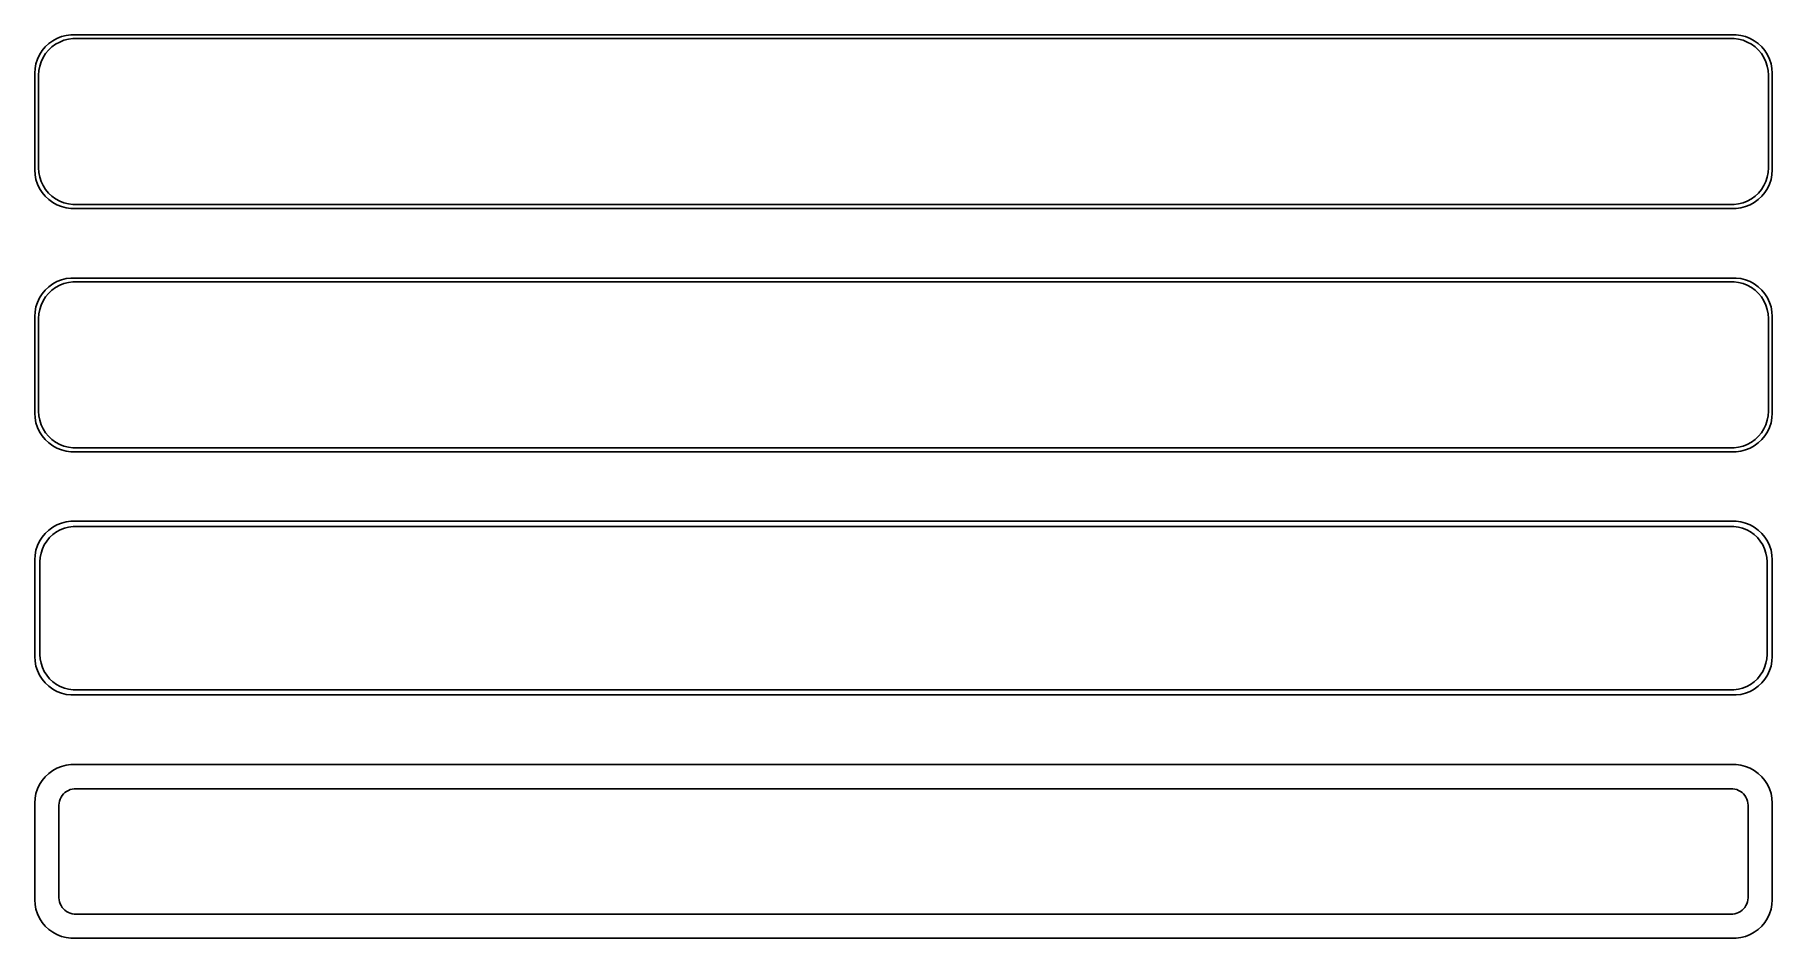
# Model space of a CAD drawing. Header units: metres. Extents: x -112 to 112, y 115 to 232.
import ezdxf

# ---------------------------------------------------------------- set-up
doc = ezdxf.new("R2010")
doc.units = ezdxf.units.M

msp = doc.modelspace()

# ---------------------------------------------------------------- linework, layer by layer
for p, q in [((-111.545, 229.689), (-111.882, 229.159)), ((-111.145, 230.173), (-111.545, 229.689)), ((-110.687, 230.603), (-111.145, 230.173)), ((-111.093, 229.292), (-110.713, 229.752)), ((-110.713, 229.752), (-110.278, 230.16)), ((-110.179, 230.972), (-110.687, 230.603)), ((-110.278, 230.16), (-109.795, 230.511)), ((-109.629, 231.274), (-110.179, 230.972)), ((-109.795, 230.511), (-109.272, 230.798)), ((-109.045, 231.505), (-109.629, 231.274)), ((-109.272, 230.798), (-108.718, 231.018)), ((-108.437, 231.661), (-109.045, 231.505)), ((-108.718, 231.018), (-108.14, 231.166)), ((-107.814, 231.74), (-108.437, 231.661)), ((-108.14, 231.166), (-107.548, 231.241)), ((107.814, 231.74), (-107.814, 231.74)), ((-107.548, 231.241), (107.548, 231.241)), ((107.548, 231.241), (108.14, 231.166)), ((108.437, 231.661), (107.814, 231.74)), ((108.14, 231.166), (108.718, 231.018)), ((109.045, 231.505), (108.437, 231.661)), ((108.718, 231.018), (109.272, 230.798)), ((109.629, 231.274), (109.045, 231.505)), ((109.272, 230.798), (109.795, 230.511)), ((110.179, 230.972), (109.629, 231.274)), ((109.795, 230.511), (110.278, 230.16)), ((110.687, 230.603), (110.179, 230.972)), ((110.278, 230.16), (110.713, 229.752)), ((111.145, 230.173), (110.687, 230.603)), ((110.713, 229.752), (111.093, 229.292)), ((111.545, 229.689), (111.145, 230.173)), ((111.882, 229.159), (111.545, 229.689)), ((-112.461, 227.377), (-112.5, 226.75)), ((-112.343, 227.993), (-112.461, 227.377)), ((-112.149, 228.591), (-112.343, 227.993)), ((-111.882, 229.159), (-112.149, 228.591)), ((-111.963, 227.095), (-111.851, 227.681)), ((-111.851, 227.681), (-111.666, 228.249)), ((-111.666, 228.249), (-111.412, 228.788)), ((-111.412, 228.788), (-111.093, 229.292)), ((111.093, 229.292), (111.412, 228.788)), ((111.412, 228.788), (111.666, 228.249)), ((111.666, 228.249), (111.851, 227.681)), ((111.851, 227.681), (111.963, 227.095)), ((112.149, 228.591), (111.882, 229.159)), ((112.343, 227.993), (112.149, 228.591)), ((112.461, 227.377), (112.343, 227.993)), ((112.5, 226.75), (112.461, 227.377)), ((-112.5, 226.75), (-112.5, 214.25)), ((-112, 226.5), (-111.963, 227.095)), ((-112, 214.5), (-112, 226.5)), ((111.963, 227.095), (112, 226.5)), ((112, 226.5), (112, 214.5)), ((112.5, 214.25), (112.5, 226.75)), ((-112.5, 214.25), (-112.461, 213.623)), ((-111.963, 213.905), (-112, 214.5)), ((-111.851, 213.319), (-111.963, 213.905)), ((111.963, 213.905), (111.851, 213.319)), ((112, 214.5), (111.963, 213.905)), ((112.461, 213.623), (112.5, 214.25)), ((-112.461, 213.623), (-112.343, 213.007)), ((-112.343, 213.007), (-112.149, 212.409)), ((-112.149, 212.409), (-111.882, 211.841)), ((-111.882, 211.841), (-111.545, 211.311)), ((-111.666, 212.751), (-111.851, 213.319)), ((-111.412, 212.212), (-111.666, 212.751)), ((-111.093, 211.708), (-111.412, 212.212)), ((-110.713, 211.248), (-111.093, 211.708)), ((111.093, 211.708), (110.713, 211.248)), ((111.412, 212.212), (111.093, 211.708)), ((111.666, 212.751), (111.412, 212.212)), ((111.545, 211.311), (111.882, 211.841)), ((111.851, 213.319), (111.666, 212.751)), ((111.882, 211.841), (112.149, 212.409)), ((112.149, 212.409), (112.343, 213.007)), ((112.343, 213.007), (112.461, 213.623)), ((-111.545, 211.311), (-111.145, 210.827)), ((-111.145, 210.827), (-110.687, 210.397)), ((-110.278, 210.84), (-110.713, 211.248)), ((-110.687, 210.397), (-110.179, 210.028)), ((-109.795, 210.489), (-110.278, 210.84)), ((-110.179, 210.028), (-109.629, 209.726)), ((-109.272, 210.202), (-109.795, 210.489)), ((-109.629, 209.726), (-109.045, 209.495)), ((-108.718, 209.982), (-109.272, 210.202)), ((-109.045, 209.495), (-108.437, 209.339)), ((-108.14, 209.834), (-108.718, 209.982)), ((-108.437, 209.339), (-107.814, 209.26)), ((-107.548, 209.759), (-108.14, 209.834)), ((-107.814, 209.26), (107.814, 209.26)), ((107.548, 209.759), (-107.548, 209.759)), ((108.14, 209.834), (107.548, 209.759)), ((107.814, 209.26), (108.437, 209.339)), ((108.718, 209.982), (108.14, 209.834)), ((108.437, 209.339), (109.045, 209.495)), ((109.272, 210.202), (108.718, 209.982)), ((109.045, 209.495), (109.629, 209.726)), ((109.795, 210.489), (109.272, 210.202)), ((109.629, 209.726), (110.179, 210.028)), ((110.278, 210.84), (109.795, 210.489)), ((110.179, 210.028), (110.687, 210.397)), ((110.713, 211.248), (110.278, 210.84)), ((110.687, 210.397), (111.145, 210.827)), ((111.145, 210.827), (111.545, 211.311)), ((-111.545, 198.189), (-111.882, 197.659)), ((-111.145, 198.673), (-111.545, 198.189)), ((-110.687, 199.103), (-111.145, 198.673)), ((-111.093, 197.792), (-110.713, 198.252)), ((-110.713, 198.252), (-110.278, 198.66)), ((-110.179, 199.472), (-110.687, 199.103)), ((-110.278, 198.66), (-109.795, 199.011)), ((-109.629, 199.774), (-110.179, 199.472)), ((-109.795, 199.011), (-109.272, 199.298)), ((-109.045, 200.005), (-109.629, 199.774)), ((-109.272, 199.298), (-108.718, 199.518)), ((-108.437, 200.161), (-109.045, 200.005)), ((-108.718, 199.518), (-108.14, 199.666)), ((-107.814, 200.24), (-108.437, 200.161)), ((-108.14, 199.666), (-107.548, 199.741)), ((107.814, 200.24), (-107.814, 200.24)), ((-107.548, 199.741), (107.548, 199.741)), ((107.548, 199.741), (108.14, 199.666)), ((108.437, 200.161), (107.814, 200.24)), ((108.14, 199.666), (108.718, 199.518)), ((109.045, 200.005), (108.437, 200.161)), ((108.718, 199.518), (109.272, 199.298)), ((109.629, 199.774), (109.045, 200.005)), ((109.272, 199.298), (109.795, 199.011)), ((110.179, 199.472), (109.629, 199.774)), ((109.795, 199.011), (110.278, 198.66)), ((110.687, 199.103), (110.179, 199.472)), ((110.278, 198.66), (110.713, 198.252)), ((111.145, 198.673), (110.687, 199.103)), ((110.713, 198.252), (111.093, 197.792)), ((111.545, 198.189), (111.145, 198.673)), ((111.882, 197.659), (111.545, 198.189)), ((-112.461, 195.877), (-112.5, 195.25)), ((-112.343, 196.493), (-112.461, 195.877)), ((-112.149, 197.091), (-112.343, 196.493)), ((-111.882, 197.659), (-112.149, 197.091)), ((-111.963, 195.595), (-111.851, 196.181)), ((-111.851, 196.181), (-111.666, 196.749)), ((-111.666, 196.749), (-111.412, 197.288)), ((-111.412, 197.288), (-111.093, 197.792)), ((111.093, 197.792), (111.412, 197.288)), ((111.412, 197.288), (111.666, 196.749)), ((111.666, 196.749), (111.851, 196.181)), ((111.851, 196.181), (111.963, 195.595)), ((112.149, 197.091), (111.882, 197.659)), ((112.343, 196.493), (112.149, 197.091)), ((112.461, 195.877), (112.343, 196.493)), ((112.5, 195.25), (112.461, 195.877)), ((-112.5, 195.25), (-112.5, 182.75)), ((-112, 195), (-111.963, 195.595)), ((-112, 183), (-112, 195)), ((111.963, 195.595), (112, 195)), ((112, 195), (112, 183)), ((112.5, 182.75), (112.5, 195.25)), ((-112.5, 182.75), (-112.461, 182.123)), ((-111.963, 182.405), (-112, 183)), ((-111.851, 181.819), (-111.963, 182.405)), ((111.963, 182.405), (111.851, 181.819)), ((112, 183), (111.963, 182.405)), ((112.461, 182.123), (112.5, 182.75)), ((-112.461, 182.123), (-112.343, 181.507)), ((-112.343, 181.507), (-112.149, 180.909)), ((-112.149, 180.909), (-111.882, 180.341)), ((-111.882, 180.341), (-111.545, 179.811)), ((-111.666, 181.251), (-111.851, 181.819)), ((-111.412, 180.712), (-111.666, 181.251)), ((-111.093, 180.208), (-111.412, 180.712)), ((-110.713, 179.748), (-111.093, 180.208)), ((111.093, 180.208), (110.713, 179.748)), ((111.412, 180.712), (111.093, 180.208)), ((111.666, 181.251), (111.412, 180.712)), ((111.545, 179.811), (111.882, 180.341)), ((111.851, 181.819), (111.666, 181.251)), ((111.882, 180.341), (112.149, 180.909)), ((112.149, 180.909), (112.343, 181.507)), ((112.343, 181.507), (112.461, 182.123)), ((-111.545, 179.811), (-111.145, 179.327)), ((-111.145, 179.327), (-110.687, 178.897)), ((-110.278, 179.34), (-110.713, 179.748)), ((-110.687, 178.897), (-110.179, 178.528)), ((-109.795, 178.989), (-110.278, 179.34)), ((-110.179, 178.528), (-109.629, 178.226)), ((-109.272, 178.702), (-109.795, 178.989)), ((-109.629, 178.226), (-109.045, 177.995)), ((-108.718, 178.482), (-109.272, 178.702)), ((-109.045, 177.995), (-108.437, 177.839)), ((-108.14, 178.334), (-108.718, 178.482)), ((-108.437, 177.839), (-107.814, 177.76)), ((-107.548, 178.259), (-108.14, 178.334)), ((-107.814, 177.76), (107.814, 177.76)), ((107.548, 178.259), (-107.548, 178.259)), ((108.14, 178.334), (107.548, 178.259)), ((107.814, 177.76), (108.437, 177.839)), ((108.718, 178.482), (108.14, 178.334)), ((108.437, 177.839), (109.045, 177.995)), ((109.272, 178.702), (108.718, 178.482)), ((109.045, 177.995), (109.629, 178.226)), ((109.795, 178.989), (109.272, 178.702)), ((109.629, 178.226), (110.179, 178.528)), ((110.278, 179.34), (109.795, 178.989)), ((110.179, 178.528), (110.687, 178.897)), ((110.713, 179.748), (110.278, 179.34)), ((110.687, 178.897), (111.145, 179.327)), ((111.145, 179.327), (111.545, 179.811)), ((-111.545, 166.689), (-111.882, 166.159)), ((-111.145, 167.173), (-111.545, 166.689)), ((-110.687, 167.603), (-111.145, 167.173)), ((-110.954, 166.191), (-110.588, 166.634)), ((-110.179, 167.972), (-110.687, 167.603)), ((-110.588, 166.634), (-110.168, 167.028)), ((-109.629, 168.274), (-110.179, 167.972)), ((-110.168, 167.028), (-109.703, 167.366)), ((-109.703, 167.366), (-109.199, 167.643)), ((-109.045, 168.505), (-109.629, 168.274)), ((-109.199, 167.643), (-108.665, 167.854)), ((-108.437, 168.661), (-109.045, 168.505)), ((-108.665, 167.854), (-108.108, 167.997)), ((-107.814, 168.74), (-108.437, 168.661)), ((-108.108, 167.997), (-107.537, 168.069)), ((107.814, 168.74), (-107.814, 168.74)), ((-107.537, 168.069), (107.537, 168.069)), ((107.537, 168.069), (108.108, 167.997)), ((108.437, 168.661), (107.814, 168.74)), ((108.108, 167.997), (108.665, 167.854)), ((109.045, 168.505), (108.437, 168.661)), ((108.665, 167.854), (109.199, 167.643)), ((109.629, 168.274), (109.045, 168.505)), ((109.199, 167.643), (109.703, 167.366)), ((110.179, 167.972), (109.629, 168.274)), ((109.703, 167.366), (110.168, 167.028)), ((110.168, 167.028), (110.588, 166.634)), ((110.687, 167.603), (110.179, 167.972)), ((110.588, 166.634), (110.954, 166.191)), ((111.145, 167.173), (110.687, 167.603)), ((111.545, 166.689), (111.145, 167.173)), ((111.882, 166.159), (111.545, 166.689)), ((-112.461, 164.377), (-112.5, 163.75)), ((-112.343, 164.993), (-112.461, 164.377)), ((-112.149, 165.591), (-112.343, 164.993)), ((-111.882, 166.159), (-112.149, 165.591)), ((-111.792, 164.074), (-111.685, 164.639)), ((-111.685, 164.639), (-111.507, 165.185)), ((-111.507, 165.185), (-111.262, 165.706)), ((-111.262, 165.706), (-110.954, 166.191)), ((110.954, 166.191), (111.262, 165.706)), ((111.262, 165.706), (111.507, 165.185)), ((111.507, 165.185), (111.685, 164.639)), ((111.685, 164.639), (111.792, 164.074)), ((112.149, 165.591), (111.882, 166.159)), ((112.343, 164.993), (112.149, 165.591)), ((112.461, 164.377), (112.343, 164.993)), ((112.5, 163.75), (112.461, 164.377)), ((-112.5, 163.75), (-112.5, 151.25)), ((-111.828, 163.5), (-111.792, 164.074)), ((-111.828, 151.5), (-111.828, 163.5)), ((111.792, 164.074), (111.828, 163.5)), ((111.828, 163.5), (111.828, 151.5)), ((112.5, 151.25), (112.5, 163.75)), ((-112.5, 151.25), (-112.461, 150.623)), ((-111.792, 150.926), (-111.828, 151.5)), ((-111.685, 150.361), (-111.792, 150.926)), ((111.792, 150.926), (111.685, 150.361)), ((111.828, 151.5), (111.792, 150.926)), ((112.461, 150.623), (112.5, 151.25)), ((-112.461, 150.623), (-112.343, 150.007)), ((-112.343, 150.007), (-112.149, 149.409)), ((-112.149, 149.409), (-111.882, 148.841)), ((-111.882, 148.841), (-111.545, 148.311)), ((-111.507, 149.815), (-111.685, 150.361)), ((-111.262, 149.294), (-111.507, 149.815)), ((-110.954, 148.809), (-111.262, 149.294)), ((-110.588, 148.366), (-110.954, 148.809)), ((110.954, 148.809), (110.588, 148.366)), ((111.262, 149.294), (110.954, 148.809)), ((111.507, 149.815), (111.262, 149.294)), ((111.685, 150.361), (111.507, 149.815)), ((111.545, 148.311), (111.882, 148.841)), ((111.882, 148.841), (112.149, 149.409)), ((112.149, 149.409), (112.343, 150.007)), ((112.343, 150.007), (112.461, 150.623)), ((-111.545, 148.311), (-111.145, 147.827)), ((-111.145, 147.827), (-110.687, 147.397)), ((-110.687, 147.397), (-110.179, 147.028)), ((-110.168, 147.972), (-110.588, 148.366)), ((-110.179, 147.028), (-109.629, 146.726)), ((-109.703, 147.634), (-110.168, 147.972)), ((-109.199, 147.357), (-109.703, 147.634)), ((-109.629, 146.726), (-109.045, 146.495)), ((-108.665, 147.146), (-109.199, 147.357)), ((-109.045, 146.495), (-108.437, 146.339)), ((-108.108, 147.003), (-108.665, 147.146)), ((-108.437, 146.339), (-107.814, 146.26)), ((-107.537, 146.931), (-108.108, 147.003)), ((-107.814, 146.26), (107.814, 146.26)), ((107.537, 146.931), (-107.537, 146.931)), ((108.108, 147.003), (107.537, 146.931)), ((107.814, 146.26), (108.437, 146.339)), ((108.665, 147.146), (108.108, 147.003)), ((108.437, 146.339), (109.045, 146.495)), ((109.199, 147.357), (108.665, 147.146)), ((109.045, 146.495), (109.629, 146.726)), ((109.703, 147.634), (109.199, 147.357)), ((109.629, 146.726), (110.179, 147.028)), ((110.168, 147.972), (109.703, 147.634)), ((110.588, 148.366), (110.168, 147.972)), ((110.179, 147.028), (110.687, 147.397)), ((110.687, 147.397), (111.145, 147.827)), ((111.145, 147.827), (111.545, 148.311)), ((-111.545, 135.189), (-111.882, 134.659)), ((-111.145, 135.673), (-111.545, 135.189)), ((-110.687, 136.103), (-111.145, 135.673)), ((-110.179, 136.472), (-110.687, 136.103)), ((-109.629, 136.774), (-110.179, 136.472)), ((-109.045, 137.005), (-109.629, 136.774)), ((-108.437, 137.161), (-109.045, 137.005)), ((-107.814, 137.24), (-108.437, 137.161)), ((107.814, 137.24), (-107.814, 137.24)), ((108.437, 137.161), (107.814, 137.24)), ((109.045, 137.005), (108.437, 137.161)), ((109.629, 136.774), (109.045, 137.005)), ((110.179, 136.472), (109.629, 136.774)), ((110.687, 136.103), (110.179, 136.472)), ((111.145, 135.673), (110.687, 136.103)), ((111.545, 135.189), (111.145, 135.673)), ((111.882, 134.659), (111.545, 135.189)), ((-112.461, 132.877), (-112.5, 132.25)), ((-112.343, 133.493), (-112.461, 132.877)), ((-112.149, 134.091), (-112.343, 133.493)), ((-111.882, 134.659), (-112.149, 134.091)), ((-109.293, 132.525), (-109.211, 132.777)), ((-109.211, 132.777), (-109.099, 133.016)), ((-109.099, 133.016), (-108.957, 133.24)), ((-108.957, 133.24), (-108.788, 133.444)), ((-108.788, 133.444), (-108.595, 133.625)), ((-108.595, 133.625), (-108.38, 133.781)), ((-108.38, 133.781), (-108.148, 133.909)), ((-108.148, 133.909), (-107.902, 134.006)), ((-107.902, 134.006), (-107.645, 134.072)), ((-107.645, 134.072), (-107.382, 134.105)), ((-107.382, 134.105), (107.382, 134.105)), ((107.382, 134.105), (107.645, 134.072)), ((107.645, 134.072), (107.902, 134.006)), ((107.902, 134.006), (108.148, 133.909)), ((108.148, 133.909), (108.38, 133.781)), ((108.38, 133.781), (108.595, 133.625)), ((108.595, 133.625), (108.788, 133.444)), ((108.788, 133.444), (108.957, 133.24)), ((108.957, 133.24), (109.099, 133.016)), ((109.099, 133.016), (109.211, 132.777)), ((109.211, 132.777), (109.293, 132.525)), ((112.149, 134.091), (111.882, 134.659)), ((112.343, 133.493), (112.149, 134.091)), ((112.461, 132.877), (112.343, 133.493)), ((112.5, 132.25), (112.461, 132.877)), ((-112.5, 132.25), (-112.5, 119.75)), ((-109.36, 132), (-109.343, 132.264)), ((-109.36, 120), (-109.36, 132)), ((-109.343, 132.264), (-109.293, 132.525)), ((109.293, 132.525), (109.343, 132.264)), ((109.343, 132.264), (109.36, 132)), ((109.36, 132), (109.36, 120)), ((112.5, 119.75), (112.5, 132.25)), ((-112.5, 119.75), (-112.461, 119.123)), ((-109.343, 119.736), (-109.36, 120)), ((-109.293, 119.475), (-109.343, 119.736)), ((-109.211, 119.223), (-109.293, 119.475)), ((109.293, 119.475), (109.211, 119.223)), ((109.343, 119.736), (109.293, 119.475)), ((109.36, 120), (109.343, 119.736)), ((112.461, 119.123), (112.5, 119.75)), ((-112.461, 119.123), (-112.343, 118.507)), ((-112.343, 118.507), (-112.149, 117.909)), ((-112.149, 117.909), (-111.882, 117.341)), ((-111.882, 117.341), (-111.545, 116.811)), ((-109.099, 118.984), (-109.211, 119.223)), ((-108.957, 118.76), (-109.099, 118.984)), ((-108.788, 118.556), (-108.957, 118.76)), ((-108.595, 118.375), (-108.788, 118.556)), ((-108.38, 118.219), (-108.595, 118.375)), ((-108.148, 118.091), (-108.38, 118.219)), ((-107.902, 117.994), (-108.148, 118.091)), ((-107.645, 117.928), (-107.902, 117.994)), ((-107.382, 117.895), (-107.645, 117.928)), ((107.382, 117.895), (-107.382, 117.895)), ((107.645, 117.928), (107.382, 117.895)), ((107.902, 117.994), (107.645, 117.928)), ((108.148, 118.091), (107.902, 117.994)), ((108.38, 118.219), (108.148, 118.091)), ((108.595, 118.375), (108.38, 118.219)), ((108.788, 118.556), (108.595, 118.375)), ((108.957, 118.76), (108.788, 118.556)), ((109.099, 118.984), (108.957, 118.76)), ((109.211, 119.223), (109.099, 118.984)), ((111.545, 116.811), (111.882, 117.341)), ((111.882, 117.341), (112.149, 117.909)), ((112.149, 117.909), (112.343, 118.507)), ((112.343, 118.507), (112.461, 119.123)), ((-111.545, 116.811), (-111.145, 116.327)), ((-111.145, 116.327), (-110.687, 115.897)), ((-110.687, 115.897), (-110.179, 115.528)), ((-110.179, 115.528), (-109.629, 115.226)), ((-109.629, 115.226), (-109.045, 114.995)), ((-109.045, 114.995), (-108.437, 114.839)), ((-108.437, 114.839), (-107.814, 114.76)), ((-107.814, 114.76), (107.814, 114.76)), ((107.814, 114.76), (108.437, 114.839)), ((108.437, 114.839), (109.045, 114.995)), ((109.045, 114.995), (109.629, 115.226)), ((109.629, 115.226), (110.179, 115.528)), ((110.179, 115.528), (110.687, 115.897)), ((110.687, 115.897), (111.145, 116.327)), ((111.145, 116.327), (111.545, 116.811))]:
    msp.add_line(p, q)

doc.saveas('drawing.dxf')
